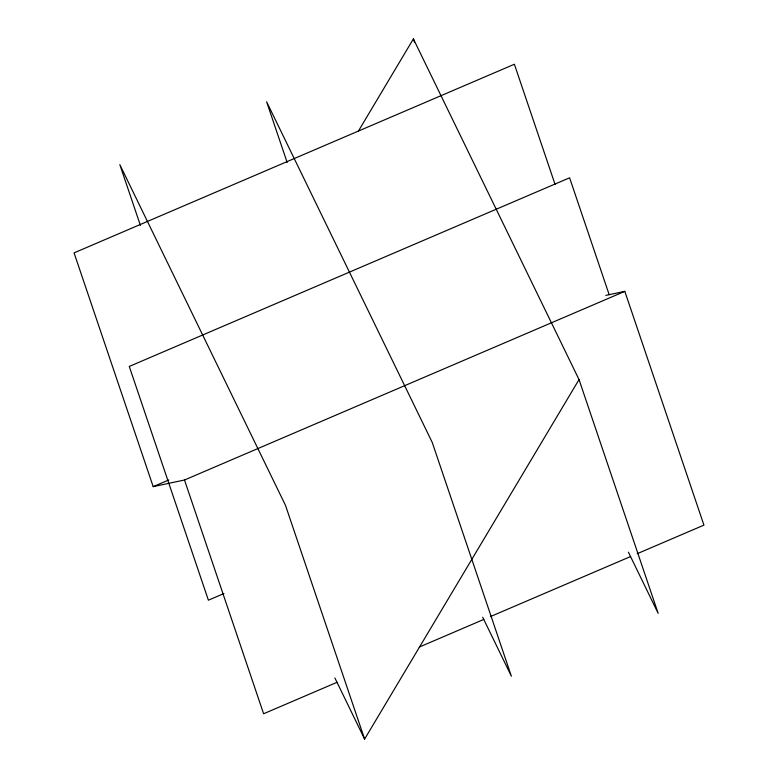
<?xml version="1.0" encoding="UTF-8"?>
<svg xmlns="http://www.w3.org/2000/svg" width="778" height="778" viewBox="0 0 778 778"><rect width="100%" height="100%" fill="white"/><g stroke="black" fill="none" stroke-linecap="round" stroke-linejoin="round"><path stroke-width="1.17" d="M358.24 131.375L413.39 38.9L579.036 379.586L658.159 613.336L628.42 552.185M334.88 677.949L364.61 739.1L579.036 379.586M555.113 184.551L514.384 64.243L74.066 252.879L153.188 486.639L168.748 479.968M153.188 486.639L184.493 480.007L624.812 291.361L703.934 525.121L637.221 553.703M223.967 593.526L208.397 600.198L129.274 366.448L569.603 177.802L609.164 294.677M337 682.316L263.616 713.757L184.493 480.007M419.284 647.072L483.77 619.434M490.441 616.584L630.55 556.562M605.809 295.387L624.812 291.361M482.71 617.255L511.379 676.218L432.257 442.468L266.621 101.782L287.179 162.514M413.39 38.9L414.557 42.333M364.61 739.1L285.487 505.35L119.841 164.664L140.4 225.387"/></g></svg>
